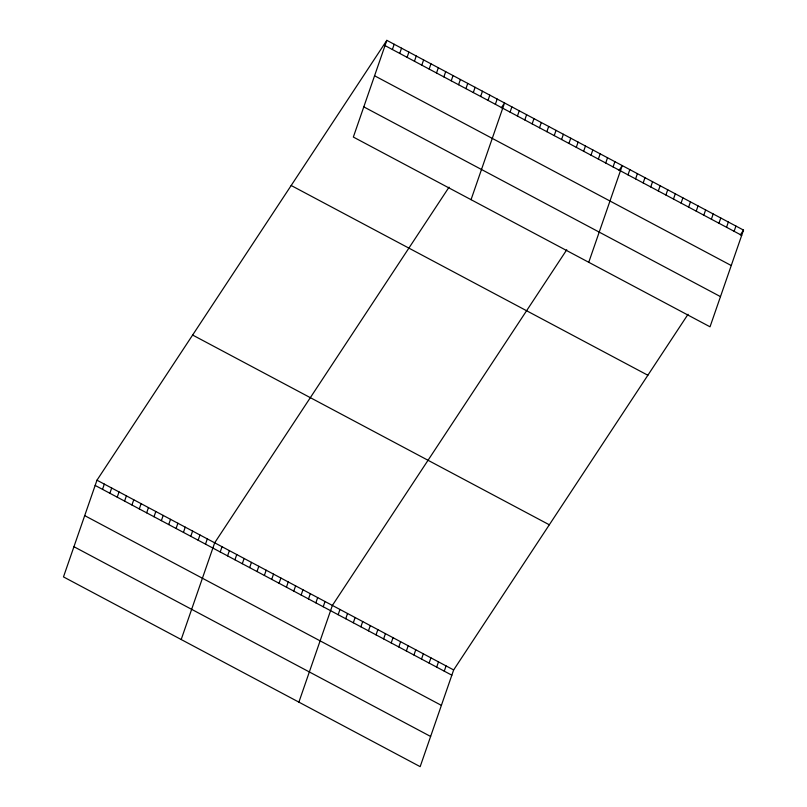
<?xml version="1.0" encoding="UTF-8"?>
<svg xmlns="http://www.w3.org/2000/svg" width="807" height="807" viewBox="0 0 807 807"><rect width="100%" height="100%" fill="white"/><g stroke="black" fill="none" stroke-linecap="round" stroke-linejoin="round"><path stroke-width="1.21" d="M386.835 40.35L353.345 137.059L710.029 326.805L743.519 230.096L386.835 40.35L96.971 480.195L63.481 576.904L420.165 766.65L453.655 669.941L688.038 314.286M102.519 489.345L104.325 484.109M109.873 493.259L111.689 488.023M117.227 497.173L119.043 491.937M124.581 501.086L126.396 495.851M131.945 505L133.76 499.755M139.298 508.914L141.114 503.669M146.652 512.828L148.468 507.583M154.006 516.742L155.822 511.497M161.37 520.656L163.185 515.411M168.724 524.57L170.539 519.325M176.077 528.484L177.893 523.239M183.441 532.398L185.257 527.153M190.795 536.312L192.611 531.067M198.149 540.226L199.965 534.98M205.503 544.14L207.318 538.894M181.192 639.517L214.682 542.808L449.055 187.153M392.373 49.509L394.189 44.264M220.22 551.968L222.036 546.722M399.727 53.423L401.543 48.178M227.574 555.882L229.39 550.636M407.091 57.337L408.897 52.092M234.938 559.796L236.754 554.55M414.445 61.251L416.261 56.006M242.292 563.71L244.107 558.464M421.799 65.155L423.614 59.92M249.645 567.624L251.461 562.378M429.153 69.069L430.968 63.834M256.999 571.538L258.815 566.292M436.516 72.983L438.332 67.748M264.363 575.441L266.179 570.206M443.87 76.897L445.686 71.662M271.717 579.355L273.533 574.12M451.224 80.811L453.04 75.576M279.071 583.269L280.886 578.034M458.578 84.725L460.394 79.49M286.435 587.183L288.24 581.948M465.942 88.639L467.757 83.403M293.788 591.097L295.604 585.862M473.295 92.553L475.111 87.317M301.142 595.011L302.958 589.776M480.649 96.467L482.465 91.231M308.496 598.925L310.312 593.69M488.013 100.381L489.829 95.135M315.86 602.839L317.676 597.604M495.367 104.295L497.183 99.049M323.214 606.753L325.029 601.518M471.046 199.672L504.536 102.963L501.349 107.805M298.893 702.13L332.383 605.421L566.766 249.767M510.074 112.123L511.89 106.877M338.153 614.702L339.969 609.456M517.438 116.037L519.254 110.791M345.729 618.737L347.545 613.491M524.792 119.95L526.608 114.705M353.305 622.762L355.12 617.526M532.146 123.864L533.962 118.619M360.89 626.797L362.706 621.551M539.51 127.778L541.315 122.533M368.466 630.832L370.282 625.586M546.864 131.692L548.679 126.447M376.042 634.857L377.858 629.621M554.217 135.606L556.033 130.361M383.628 638.892L385.443 633.656M561.571 139.52L563.387 134.275M391.203 642.927L393.019 637.681M568.935 143.434L570.751 138.189M398.789 646.962L400.605 641.716M576.289 147.348L578.105 142.103M406.365 650.987L408.181 645.751M583.643 151.262L585.458 146.017M413.941 655.022L415.756 649.776M590.996 155.176L592.812 149.931M421.526 659.057L423.342 653.811M598.36 159.09L600.176 153.844M429.102 663.092L430.918 657.846M605.714 163.004L607.53 157.758M436.678 667.117L438.494 661.881M613.068 166.918L614.884 161.672M444.264 671.152L446.079 665.906M588.757 262.295L622.247 165.586L619.05 170.418M628.007 174.857L629.823 169.621M635.583 178.892L637.399 173.646M643.169 182.927L644.985 177.681M650.745 186.952L652.56 181.716M658.32 190.987L660.136 185.741M665.906 195.022L667.722 189.776M673.482 199.057L675.298 193.811M681.068 203.082L682.883 197.846M688.643 207.117L690.459 201.871M696.219 211.152L698.035 205.906M703.805 215.176L705.621 209.941M711.381 219.211L713.196 213.966M718.956 223.246L720.772 218.001M726.542 227.281L728.358 222.036M734.118 231.306L735.934 226.071M740.332 234.938L743.519 230.096M385.02 45.596L741.704 235.341M374.569 75.777L731.243 265.523M363.796 106.877L720.48 296.623M291.176 185.499L647.86 375.245M192.631 335.046L549.315 524.792M96.971 480.195L453.655 669.941M95.155 485.431L451.839 675.187M84.705 515.623L441.389 705.368M73.941 546.712L430.625 736.468"/></g></svg>
